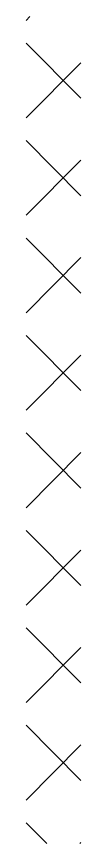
# Paper-space layout 'Layout1' of a CAD drawing. Extents: x -51516 to 7058931, y -29255 to 5150000.
# Drawn here: x 105040 to 105115, y 94454 to 95579 of the extents above; entities that cross this region are included whole.
import ezdxf

# ---------------------------------------------------------------- set-up
doc = ezdxf.new("R2010")
doc.units = 0
doc.header["$LTSCALE"] = 1000
doc.layers.get('0').update_dxf_attribs({"linetype": 'CONTINUOUS'})
doc.layers.add('DM', color=2, linetype='CONTINUOUS')

# ---------------------------------------------------------------- blocks, each defined once
blk = doc.blocks.new('*X')
at = {"color": 0}
for p, q in [((70500, 51496.51), (70503.49, 51500)), ((70550, 51425.92), (70500, 51475.92)), ((70500, 51408.12), (70550, 51458.12)), ((70550, 51337.53), (70500, 51387.53)), ((70500, 51319.73), (70550, 51369.73)), ((70550, 51249.14), (70500, 51299.14)), ((70500, 51231.34), (70550, 51281.34)), ((70550, 51160.75), (70500, 51210.75)), ((70500, 51142.95), (70550, 51192.95)), ((70550, 51072.37), (70500, 51122.37)), ((70500, 51054.56), (70550, 51104.56)), ((70550, 50983.98), (70500, 51033.98)), ((70500, 50966.18), (70550, 51016.18)), ((70550, 50895.59), (70500, 50945.59)), ((70500, 50877.79), (70550, 50927.79)), ((70550, 50807.2), (70500, 50857.2)), ((70500, 50789.4), (70550, 50839.4)), ((70518.81, 50750), (70500, 50768.81)), ((70548.99, 50750), (70550, 50751.01))]:
    blk.add_line(p, q, dxfattribs=at)

psp = doc.layouts.get("Layout1")

# ---------------------------------------------------------------- block references
at = {"layer": 'DM', "color": 0, "xscale": 1.5, "yscale": 1.5, "zscale": 1.5}
psp.add_blockref('*X', (-710.5, 18328.9), dxfattribs=at)

doc.saveas('drawing.dxf')
